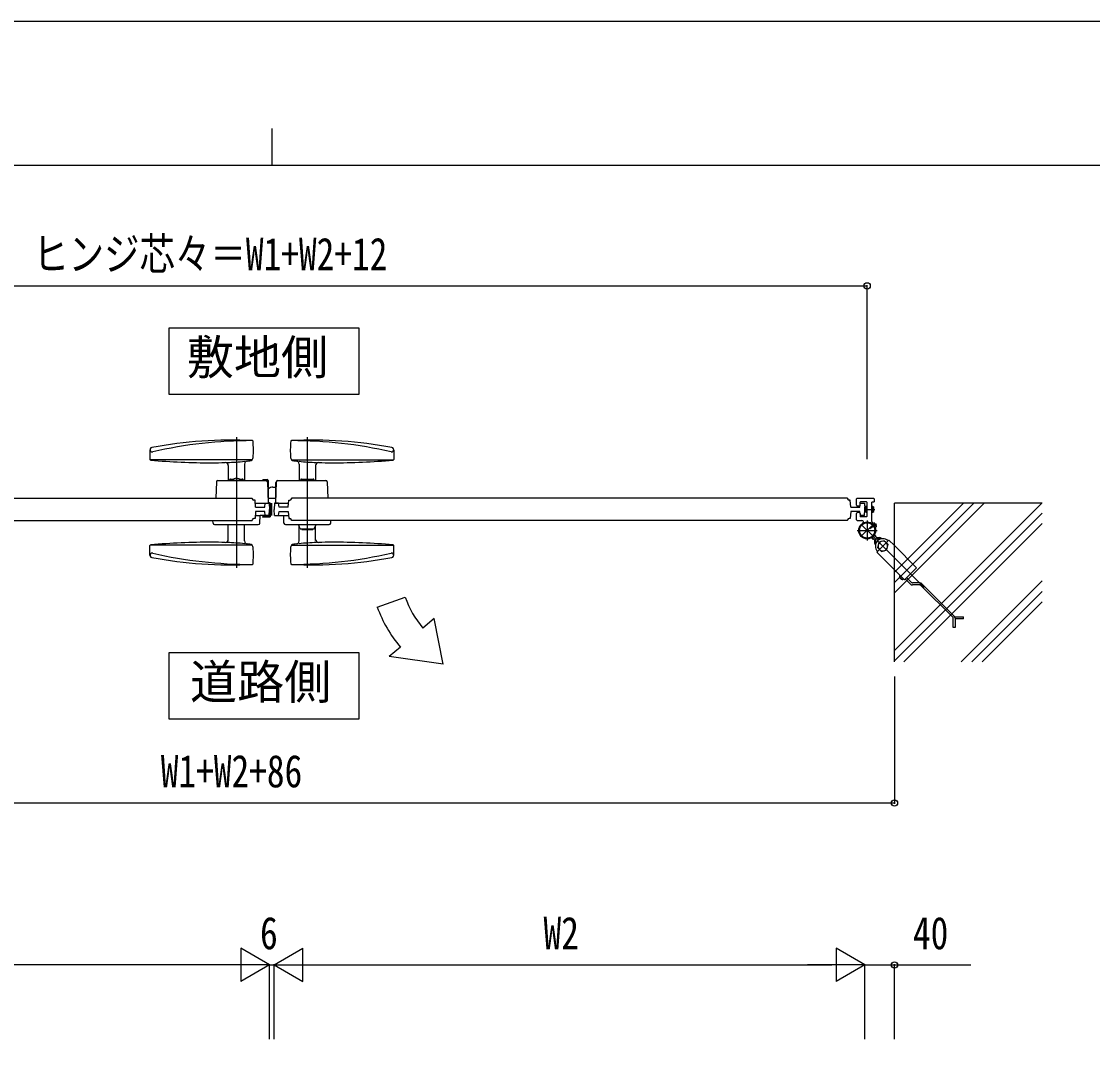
# Model space of a CAD drawing. Units: millimetres, scale not verified. Extents: x -4205 to 4205, y -2970 to 2970.
# Drawn here: x -344 to 1106, y 1582 to 2970 of the extents above; entities that cross this region are included whole.
import ezdxf
from ezdxf.enums import TextEntityAlignment as Align

# ---------------------------------------------------------------- set-up
doc = ezdxf.new("R2010")
doc.units = ezdxf.units.MM
doc.header["$LTSCALE"] = 10
for name, color, linetype in [('0-2_USER1', 3, 'Continuous'), ('0-3_YKK_12', 2, 'Continuous'), ('0-4_YKK_13', 4, 'Continuous'), ('0-5_YKK_A1', 4, 'Continuous'), ('0-6_YKK_D', 6, 'Continuous'), ('0-7_YKK_ZWAK', 7, 'Continuous')]:
    doc.layers.add(name, color=color, linetype=linetype)
doc.styles.add('ＭＳ ゴシック', font='')
doc.styles.get('ＭＳ ゴシック').set_extended_font_data('MS Gothic')

msp = doc.modelspace()

# ---------------------------------------------------------------- linework, layer by layer
at = {"layer": '0-2_USER1'}
for points in [[(-144.51, 2554.58), (-144.51, 2465.33), (113.09, 2465.33), (113.09, 2554.58)], [(-144.51, 2115.14), (-144.51, 2025.89), (113.09, 2025.89), (113.09, 2115.14)]]:
    msp.add_lwpolyline(points, close=True, dxfattribs=at)
at = {"layer": '0-3_YKK_12'}
for p, q in [((-52.98, 2407.15), (-52.98, 2230.45)), ((43.02, 2407.15), (43.02, 2230.45)), ((-4.98, 2301.05), (-4.98, 2318.05))]:
    msp.add_line(p, q, dxfattribs=at)
at = {"layer": '0-4_YKK_13'}
for p, q in [((-10, 2318.55), (-8, 2318.55)), ((-9.98, 2318.05), (-7.98, 2318.05)), ((-7.98, 2318.55), (-8, 2318.55)), ((-7.98, 2318.05), (-7.98, 2299.55)), ((-7.48, 2318.05), (-7.48, 2299.55)), ((-7.98, 2299.55), (-17.88, 2299.55)), ((-17.88, 2299.55), (-17.88, 2299.05)), ((-7.98, 2299.05), (-17.88, 2299.05))]:
    msp.add_line(p, q, dxfattribs=at)
for centre, start, end in [((-7.98, 2318.05), 0, 90), ((-7.98, 2299.55), 270, 0)]:
    msp.add_arc(centre, 0.5, start, end, dxfattribs=at)
at = {"layer": '0-5_YKK_A1'}
for p, q in [((-169.98, 2390.32), (-169.98, 2377.1)), ((160.02, 2390.32), (160.02, 2377.1)), ((-31.87, 2376.54), (-169.81, 2376.54)), ((-63.98, 2368.88), (-63.98, 2348.55)), ((-41.98, 2370.88), (-41.98, 2348.55)), ((21.91, 2376.54), (159.85, 2376.54)), ((32.02, 2370.88), (32.02, 2348.55)), ((54.02, 2368.88), (54.02, 2348.55)), ((-61.98, 2349.55), (-61.98, 2348.55)), ((-60.98, 2350.55), (-56.95, 2350.55)), ((-49.01, 2350.55), (-44.98, 2350.55)), ((-43.98, 2349.55), (-43.98, 2348.55)), ((-16.98, 2350.05), (-11.48, 2350.05)), ((-16.98, 2350.05), (-16.98, 2348.55)), ((34.02, 2349.55), (34.02, 2348.55)), ((35.02, 2350.55), (51.02, 2350.55)), ((52.02, 2349.55), (52.02, 2348.55)), ((-79.98, 2346.62), (-80.75, 2324.55)), ((-77.98, 2348.55), (-11.48, 2348.55)), ((-61.98, 2349.05), (-63.98, 2349.05)), ((-41.98, 2349.05), (-43.98, 2349.05)), ((-11.48, 2348.55), (-11.48, 2347.88)), ((-10.98, 2346.62), (-9.98, 2318.05)), ((-9.98, 2348.55), (-9.98, 2318.55)), ((-9.98, 2336.55), (-9.32, 2337.21)), ((-3.67, 2339.55), (0.02, 2339.55)), ((1.02, 2346.62), (0.02, 2318.05)), ((0.02, 2346.05), (1, 2346.05)), ((0.02, 2346.05), (0.02, 2318.05)), ((3.02, 2348.55), (68.02, 2348.55)), ((32.02, 2349.05), (34.02, 2349.05)), ((52.02, 2349.05), (54.02, 2349.05)), ((70.02, 2346.62), (70.79, 2324.55)), ((-784.48, 2324.55), (-31.48, 2324.55)), ((-31.48, 2324.55), (-31.42, 2323.87)), ((-27.81, 2322.05), (-29.43, 2322.05)), ((-26.98, 2312.55), (-27.81, 2322.05)), ((-9.98, 2324.55), (0.02, 2324.55)), ((17.02, 2312.55), (17.85, 2322.05)), ((17.85, 2322.05), (19.47, 2322.05)), ((21.52, 2324.55), (21.46, 2323.87)), ((774.52, 2324.55), (21.52, 2324.55)), ((774.52, 2324.55), (774.58, 2323.87)), ((778.19, 2322.05), (776.57, 2322.05)), ((779.02, 2312.55), (778.19, 2322.05)), ((786.52, 2315.05), (786.52, 2323.55)), ((787.52, 2324.55), (809.52, 2324.55)), ((810.52, 2323.55), (810.52, 2319.85)), ((-26.98, 2306.55), (-27.81, 2297.05)), ((-27.46, 2318.05), (-9.98, 2318.05)), ((-8.48, 2318.05), (-7.98, 2309.55)), ((-8.48, 2301.05), (-7.98, 2309.55)), ((-1.48, 2318.05), (-1.98, 2309.55)), ((-1.48, 2301.05), (-1.98, 2309.55)), ((0.02, 2318.05), (17.5, 2318.05)), ((17.02, 2306.55), (17.85, 2297.05)), ((779.02, 2306.55), (778.19, 2297.05)), ((790.52, 2314.05), (787.52, 2314.05)), ((791.52, 2315.05), (791.52, 2319.25)), ((800.22, 2319.55), (791.82, 2319.55)), ((797.41, 2309.55), (811.58, 2309.55)), ((797.52, 2318.05), (798.02, 2309.55)), ((797.52, 2301.05), (798.02, 2309.55)), ((799.22, 2313.55), (798.02, 2312.35)), ((800.52, 2312.87), (798.54, 2312.87)), ((800.52, 2306.23), (798.54, 2306.23)), ((800.52, 2313.55), (799.22, 2313.55)), ((800.52, 2319.25), (800.52, 2299.85)), ((807.52, 2310.01), (807.52, 2319.25)), ((808.82, 2313.55), (807.52, 2313.55)), ((809.5, 2312.87), (807.52, 2312.87)), ((807.52, 2292.88), (807.52, 2309.09)), ((809.5, 2306.23), (807.52, 2306.23)), ((807.82, 2319.55), (810.22, 2319.55)), ((808.82, 2313.55), (808.82, 2305.55)), ((808.82, 2313.55), (810.02, 2312.35)), ((808.82, 2305.55), (810.02, 2306.75)), ((810.02, 2306.75), (810.02, 2312.35)), ((1038.02, 2318.05), (838.02, 2318.05)), ((838.02, 2103.05), (838.02, 2318.05)), ((838.02, 2210.55), (945.52, 2318.05)), ((838.02, 2196.41), (959.66, 2318.05)), ((838.02, 2224.69), (931.38, 2318.05)), ((838.02, 2118.62), (1037.44, 2318.05)), ((-784.48, 2294.55), (-31.48, 2294.55)), ((-84.63, 2290.98), (-84.75, 2294.55)), ((-31.48, 2294.55), (-31.42, 2295.22)), ((-27.81, 2297.05), (-29.43, 2297.05)), ((-27.46, 2301.05), (-20.98, 2301.05)), ((-21.33, 2290.98), (-20.98, 2301.05)), ((-8.48, 2301.05), (-20.98, 2301.05)), ((-1.48, 2301.05), (11.02, 2301.05)), ((11.37, 2290.98), (11.02, 2301.05)), ((11.02, 2301.05), (17.5, 2301.05)), ((17.85, 2297.05), (19.47, 2297.05)), ((21.52, 2294.55), (21.46, 2295.22)), ((774.52, 2294.55), (21.52, 2294.55)), ((74.67, 2290.98), (74.79, 2294.55)), ((774.52, 2294.55), (774.58, 2295.22)), ((778.19, 2297.05), (776.57, 2297.05)), ((786.52, 2295.55), (786.52, 2304.05)), ((790.52, 2305.05), (787.52, 2305.05)), ((787.52, 2294.55), (793.95, 2294.55)), ((791.52, 2304.05), (791.52, 2299.85)), ((800.22, 2299.55), (791.82, 2299.55)), ((799.22, 2305.55), (800.52, 2305.55)), ((801.02, 2294.55), (801.02, 2267.55)), ((807.52, 2305.55), (808.82, 2305.55)), ((838.02, 2104.48), (1038.02, 2304.48)), ((-82.63, 2289.05), (-23.33, 2289.05)), ((-63.98, 2267.56), (-63.98, 2289.05)), ((-41.98, 2288.55), (-63.98, 2288.55)), ((-41.98, 2266.71), (-41.98, 2289.05)), ((13.37, 2289.05), (72.67, 2289.05)), ((33.52, 2283.05), (31.02, 2289.05)), ((32.02, 2266.71), (32.02, 2286.65)), ((35.52, 2282.05), (35.52, 2283.05)), ((35.52, 2282.05), (50.52, 2282.05)), ((50.52, 2282.05), (50.52, 2283.05)), ((54.02, 2267.56), (54.02, 2286.65)), ((787.52, 2281.05), (814.52, 2281.05)), ((794.41, 2274.44), (807.63, 2287.66)), ((794.41, 2287.66), (807.63, 2274.44)), ((804.49, 2283.48), (813.72, 2289.94)), ((811.59, 2286.01), (809.29, 2289.28)), ((812.45, 2284.78), (813.38, 2285.89)), ((850.73, 2103.05), (1038.02, 2290.34)), ((810.84, 2268.4), (807.61, 2271.63)), ((812.43, 2269.63), (807.77, 2274.3)), ((813.67, 2271.22), (810.44, 2274.45)), ((810.84, 2268.4), (810.84, 2264.81)), ((813.39, 2272.92), (810.99, 2275.32)), ((812.69, 2272.21), (813.39, 2272.92)), ((812.84, 2264.81), (812.84, 2268.64)), ((817.26, 2269.22), (813.42, 2269.22)), ((813.67, 2271.22), (817.26, 2271.22)), ((816.93, 2265.14), (814.98, 2257.89)), ((815.52, 2253.12), (828.95, 2266.55)), ((815.52, 2266.55), (878.11, 2203.96)), ((824.18, 2267.08), (816.93, 2265.14)), ((829.48, 2261.78), (824.18, 2267.08)), ((830.44, 2268.04), (829.3, 2266.91)), ((-169.98, 2247.27), (-169.98, 2260.49)), ((-31.87, 2261.05), (-169.81, 2261.05)), ((21.91, 2261.05), (159.85, 2261.05)), ((160.02, 2247.28), (160.02, 2260.5)), ((815.16, 2252.76), (814.03, 2251.63)), ((814.98, 2257.89), (820.29, 2252.59)), ((820.29, 2252.59), (827.54, 2254.53)), ((827.54, 2254.53), (829.48, 2261.78)), ((845.5, 2220.17), (845.23, 2219.7)), ((846.56, 2219.11), (845.5, 2220.17)), ((846.56, 2219.11), (849.39, 2216.28)), ((845.08, 2217.63), (846.91, 2218.26)), ((846.91, 2218.26), (848.16, 2217.88)), ((847.91, 2214.8), (848.54, 2216.63)), ((848.54, 2216.63), (848.16, 2217.88)), ((849.39, 2216.28), (850.45, 2215.22)), ((850.45, 2215.22), (849.98, 2214.95)), ((859.51, 2208.41), (852.64, 2215.29)), ((861.17, 2210.43), (854.48, 2217.13)), ((872.16, 2207.24), (862.34, 2207.24)), ((872.41, 2209.84), (862.59, 2209.84)), ((916.84, 2163.39), (873.57, 2206.66)), ((918.85, 2165.05), (875.24, 2208.67)), ((928.51, 2103.05), (1038.02, 2212.56)), ((137.73, 2177.14), (175.32, 2190.82)), ((942.65, 2103.05), (1038.02, 2198.42)), ((956.79, 2103.05), (1038.02, 2184.27)), ((214.95, 2161.57), (199.63, 2148.72)), ((226.88, 2100.14), (214.95, 2161.57)), ((917.43, 2149.74), (917.43, 2161.98)), ((919.67, 2163.88), (931.57, 2163.88)), ((920.03, 2162.22), (920.03, 2149.74)), ((931.57, 2161.28), (920.03, 2161.28)), ((931.57, 2161.28), (931.57, 2163.88)), ((920.03, 2149.74), (917.43, 2149.74)), ((168.99, 2123), (153.67, 2110.15)), ((226.88, 2100.14), (153.67, 2110.15))]:
    msp.add_line(p, q, dxfattribs=at)
for points in [[(-58.88, 2348.55), (-47.08, 2348.55), (-47.08, 2348.9)], [(-58.88, 2348.55), (-58.88, 2348.9), (-47.08, 2348.9)], [(-26.98, 2312.55), (-14.68, 2312.55), (-13.98, 2318.05), (-8.48, 2318.05)], [(-13.98, 2301.05), (-14.68, 2306.55), (-26.98, 2306.55)], [(17.02, 2312.55), (4.72, 2312.55), (4.02, 2318.05), (-1.48, 2318.05)], [(4.02, 2301.05), (4.72, 2306.55), (17.02, 2306.55)], [(779.02, 2312.55), (791.32, 2312.55), (792.02, 2318.05), (797.52, 2318.05)], [(797.52, 2301.05), (792.02, 2301.05), (791.32, 2306.55), (779.02, 2306.55)], [(799.22, 2313.55), (799.22, 2305.55), (798.02, 2306.75), (798.02, 2312.35)], [(33.52, 2283.05), (52.52, 2283.05), (55.02, 2289.05)], [(812.45, 2284.78), (808.43, 2290.51), (809.8, 2291.01)], [(811.16, 2290.71), (810.11, 2288.82), (810.27, 2287.53)], [(813.57, 2287.27), (811.43, 2286.93), (810.27, 2287.53)], [(809.86, 2269.38), (809.15, 2268.67), (806.75, 2271.08)], [(867.91, 2230.56), (838.02, 2260.45), (830.44, 2268.04)], [(814.03, 2251.63), (838.02, 2227.64), (851.51, 2214.16), (867.91, 2230.56)]]:
    msp.add_lwpolyline(points, dxfattribs=at)
for radius in [11.5, 10.35]:
    msp.add_circle((801.02, 2281.05), radius, dxfattribs=at)
for centre, radius, start, end in [((-166.98, 2390.32), 3, 100.42586, 282.90359), ((-58.95, 1803.18), 600, 87.36624, 100.42586), ((-32.32, 1802.55), 600, 89.91783, 102.90359), ((-31.46, 2401.55), 1, 4.62096, 89.91783), ((-179.98, 2389.54), 150, 356.30478, 4.62096), ((170.02, 2389.54), 150, 175.37904, 183.69522), ((21.5, 2401.55), 1, 90.08217, 175.37904), ((48.98, 1803.18), 600, 79.57414, 92.63376), ((22.36, 1802.55), 600, 77.09641, 90.08217), ((157.02, 2390.32), 3, 257.09641, 79.57414), ((-35.28, 2380.2), 5, 275.9368, 356.30478), ((25.32, 2380.2), 5, 183.69522, 264.0632), ((-168.98, 2377.1), 1, 180, 265.06491), ((-86.48, 3332.54), 960, 265.06491, 270), ((-86.48, 2872.54), 500, 270, 272.10359), ((-67.98, 2368.88), 4, 360, 92.10359), ((-86.48, 2872.54), 500, 272.41873, 275.12798), ((-37.98, 2370.88), 4, 95.52213, 180), ((-86.48, 2872.54), 500, 275.52213, 275.9368), ((76.52, 2872.54), 500, 264.0632, 264.47787), ((28.02, 2370.88), 4, 360, 84.47787), ((76.52, 2872.54), 500, 264.87202, 267.58127), ((58.02, 2368.88), 4, 87.89641, 180), ((76.52, 2872.54), 500, 267.89641, 270), ((76.52, 3332.54), 960, 270, 274.93509), ((159.02, 2377.1), 1, 274.93509, 360), ((-60.98, 2349.55), 1, 90, 180), ((-52.98, 2343.95), 7.7, 39.98312, 140.01688), ((-44.98, 2349.55), 1, 360, 90), ((-11.48, 2348.55), 1.5, 360, 90), ((35.02, 2349.55), 1, 90, 180), ((51.02, 2349.55), 1, 360, 90), ((-77.98, 2346.55), 2, 90, 178), ((-12.98, 2346.55), 2, 2, 90), ((-3.67, 2331.55), 8, 90, 135), ((3.02, 2346.55), 2, 90, 178), ((68.02, 2346.55), 2, 2, 90), ((-29.43, 2324.05), 2, 185, 270), ((19.47, 2324.05), 2, 270, 355), ((776.57, 2324.05), 2, 185, 270), ((787.52, 2323.55), 1, 90, 180), ((809.52, 2323.55), 1, 0, 90), ((787.52, 2315.05), 1, 180, 270), ((790.52, 2315.05), 1, 270, 0), ((791.82, 2319.25), 0.3, 90, 180), ((800.22, 2319.25), 0.3, 0, 90), ((807.52, 2309.55), 0.3, 113.57818, 246.42182), ((807.32, 2310.01), 0.2, 293.57818, 0), ((807.32, 2309.09), 0.2, 0, 66.42182), ((807.82, 2319.25), 0.3, 90, 180), ((810.22, 2319.85), 0.3, 270, 0), ((-29.43, 2295.05), 2, 90, 175), ((19.47, 2295.05), 2, 5, 90), ((776.57, 2295.05), 2, 90, 175), ((787.52, 2304.05), 1, 90, 180), ((787.52, 2295.55), 1, 180, 270), ((790.52, 2304.05), 1, 0, 90), ((791.82, 2299.85), 0.3, 180, 270), ((793.95, 2292.55), 2, 301.58634, 90), ((800.22, 2299.85), 0.3, 270, 0), ((812.52, 2292.88), 5, 180, 225.81561), ((-82.63, 2291.05), 2, 182, 270), ((-23.33, 2291.05), 2, 270, 358), ((13.37, 2291.05), 2, 182, 270), ((72.67, 2291.05), 2, 270, 358), ((810.25, 2289.79), 1.3, 49.0353, 110), ((805.2, 2283.97), 9, 20.9647, 49.0353), ((812.39, 2286.73), 1.3, 320, 20.9647), ((-86.48, 1305.05), 960, 90, 94.93509), ((-86.48, 1765.05), 500, 87.89641, 90), ((-67.98, 2268.71), 4, 267.89641, 360), ((-86.48, 1765.05), 500, 84.87202, 87.58127), ((-37.98, 2266.71), 4, 180, 264.47787), ((-86.48, 1765.05), 500, 84.0632, 84.47787), ((76.52, 1765.05), 500, 95.52213, 95.9368), ((28.02, 2266.71), 4, 275.52213, 360), ((76.52, 1765.05), 500, 92.41873, 95.12798), ((58.02, 2268.71), 4, 180, 272.10359), ((76.52, 1765.05), 500, 90, 92.10359), ((76.52, 1305.05), 960, 85.06491, 90), ((815.84, 2264.81), 5, 180, 225.40999), ((822.23, 2259.83), 10, 45, 225), ((811.44, 2268.64), 1.4, 0, 45), ((813.42, 2270.62), 1.4, 225, 270), ((815.84, 2264.81), 3, 180, 200.54093), ((822.23, 2259.83), 6.5, 5.45646, 174.54354), ((817.26, 2266.22), 5, 44.59001, 90), ((817.26, 2266.22), 3, 69.45907, 90), ((-168.98, 2260.49), 1, 94.93509, 180), ((-166.98, 2247.27), 3, 77.09641, 259.57414), ((-32.32, 2835.04), 600, 257.09641, 270.08217), ((-35.28, 2257.39), 5, 3.69522, 84.0632), ((-179.98, 2248.05), 150, 355.37904, 3.69522), ((170.02, 2248.05), 150, 176.30478, 184.62096), ((25.32, 2257.4), 5, 95.9368, 176.30478), ((22.36, 2835.05), 600, 269.91783, 282.90359), ((157.02, 2247.28), 3, 280.42586, 102.90359), ((159.02, 2260.5), 1, 360, 85.06491), ((822.23, 2259.83), 6.5, 174.54354, 5.45646), ((-58.95, 2834.41), 600, 259.57414, 272.63376), ((-31.46, 2236.04), 1, 270.08217, 355.37904), ((21.5, 2236.05), 1, 184.62096, 269.91783), ((48.98, 2834.42), 600, 267.36624, 280.42586), ((847.22, 2218.55), 2.3, 150, 188.11591), ((849.1, 2218.82), 4.2, 188.11591, 261.88409), ((848.83, 2216.94), 2.3, 261.88409, 300), ((862.34, 2211.24), 4, 225, 270), ((862.59, 2211.84), 2, 225, 270), ((872.16, 2205.24), 2, 45, 90), ((872.41, 2205.84), 4, 45, 90), ((306.88, 2238.71), 140, 200.00072, 220.00072), ((306.88, 2238.71), 180, 200.00072, 220.00072), ((915.43, 2161.98), 2, 0, 45), ((916.03, 2162.22), 4, 0, 45)]:
    msp.add_arc(centre, radius, start, end, dxfattribs=at)
at = {"layer": '0-6_YKK_D'}
for p, q in [((-810.98, 2612.05), (801.02, 2612.05)), ((801.02, 2377.55), (801.02, 2613.05)), ((838.02, 2083.05), (838.02, 1911.05)), ((-847.98, 1912.05), (838.02, 1912.05)), ((-7.98, 1692.84), (-46.95, 1715.34)), ((-46.95, 1715.34), (-46.95, 1670.34)), ((-1.98, 1692.84), (36.99, 1715.34)), ((36.99, 1670.34), (36.99, 1715.34)), ((798.02, 1692.84), (759.05, 1715.34)), ((759.05, 1715.34), (759.05, 1670.34)), ((-52.98, 1692.84), (-762.98, 1692.84)), ((-7.98, 1692.84), (-85.92, 1692.84)), ((-7.98, 1692.84), (-46.95, 1670.34)), ((-7.98, 1592.33), (-7.98, 1693.84)), ((-7.98, 1592.33), (-7.98, 1693.84)), ((-7.98, 1692.84), (-1.98, 1692.84)), ((-1.98, 1592.33), (-1.98, 1693.84)), ((-1.98, 1592.33), (-1.98, 1693.84)), ((-1.98, 1692.84), (36.99, 1670.34)), ((-1.98, 1692.84), (75.96, 1692.84)), ((43.02, 1692.84), (753.02, 1692.84)), ((798.02, 1692.84), (720.08, 1692.84)), ((798.02, 1692.84), (759.05, 1670.34)), ((798.02, 1592.33), (798.02, 1693.84)), ((798.02, 1592.33), (798.02, 1693.84)), ((838.02, 1592.33), (838.02, 1693.84))]:
    msp.add_line(p, q, dxfattribs=at)
msp.add_lwpolyline([(798.02, 1692.84), (838.02, 1692.84), (941.42, 1692.84)], dxfattribs=at)
for centre in [(801.02, 2612.05), (838.02, 1912.05), (838.02, 1692.84)]:
    msp.add_circle(centre, 4.25, dxfattribs=at)
at = {"layer": '0-7_YKK_ZWAK'}
for p, q in [((-4.98, 2825), (-4.98, 2775)), ((3895.02, 2775), (-3904.98, 2775))]:
    msp.add_line(p, q, dxfattribs=at)
msp.add_lwpolyline([(-4205, -2970), (4205, -2970), (4205, 2970), (-4205, 2970)], close=True, dxfattribs=at)

# ---------------------------------------------------------------- texts
at = {"layer": '0-2_USER1', "style": 'ＭＳ ゴシック'}
for s, p in [('敷地側', (-120.13, 2478.08)), ('道路側', (-115.79, 2038.64))]:
    msp.add_text(s, height=46.74, dxfattribs=at).set_placement(p, align=Align.BOTTOM_LEFT)
at = {"layer": '0-6_YKK_D', "style": 'ＭＳ ゴシック', "width": 0.8}
for s, p in [('ヒンジ芯々＝W1+W2+12', (-328.18, 2620.05)), ('W1+W2+86', (-155.38, 1920.05)), ('6', (-20.98, 1700.84)), ('W2', (362.82, 1700.84)), ('40', (863.02, 1700.84))]:
    msp.add_text(s, height=43.99, dxfattribs=at).set_placement(p, align=Align.BOTTOM_LEFT)

doc.saveas('drawing.dxf')
